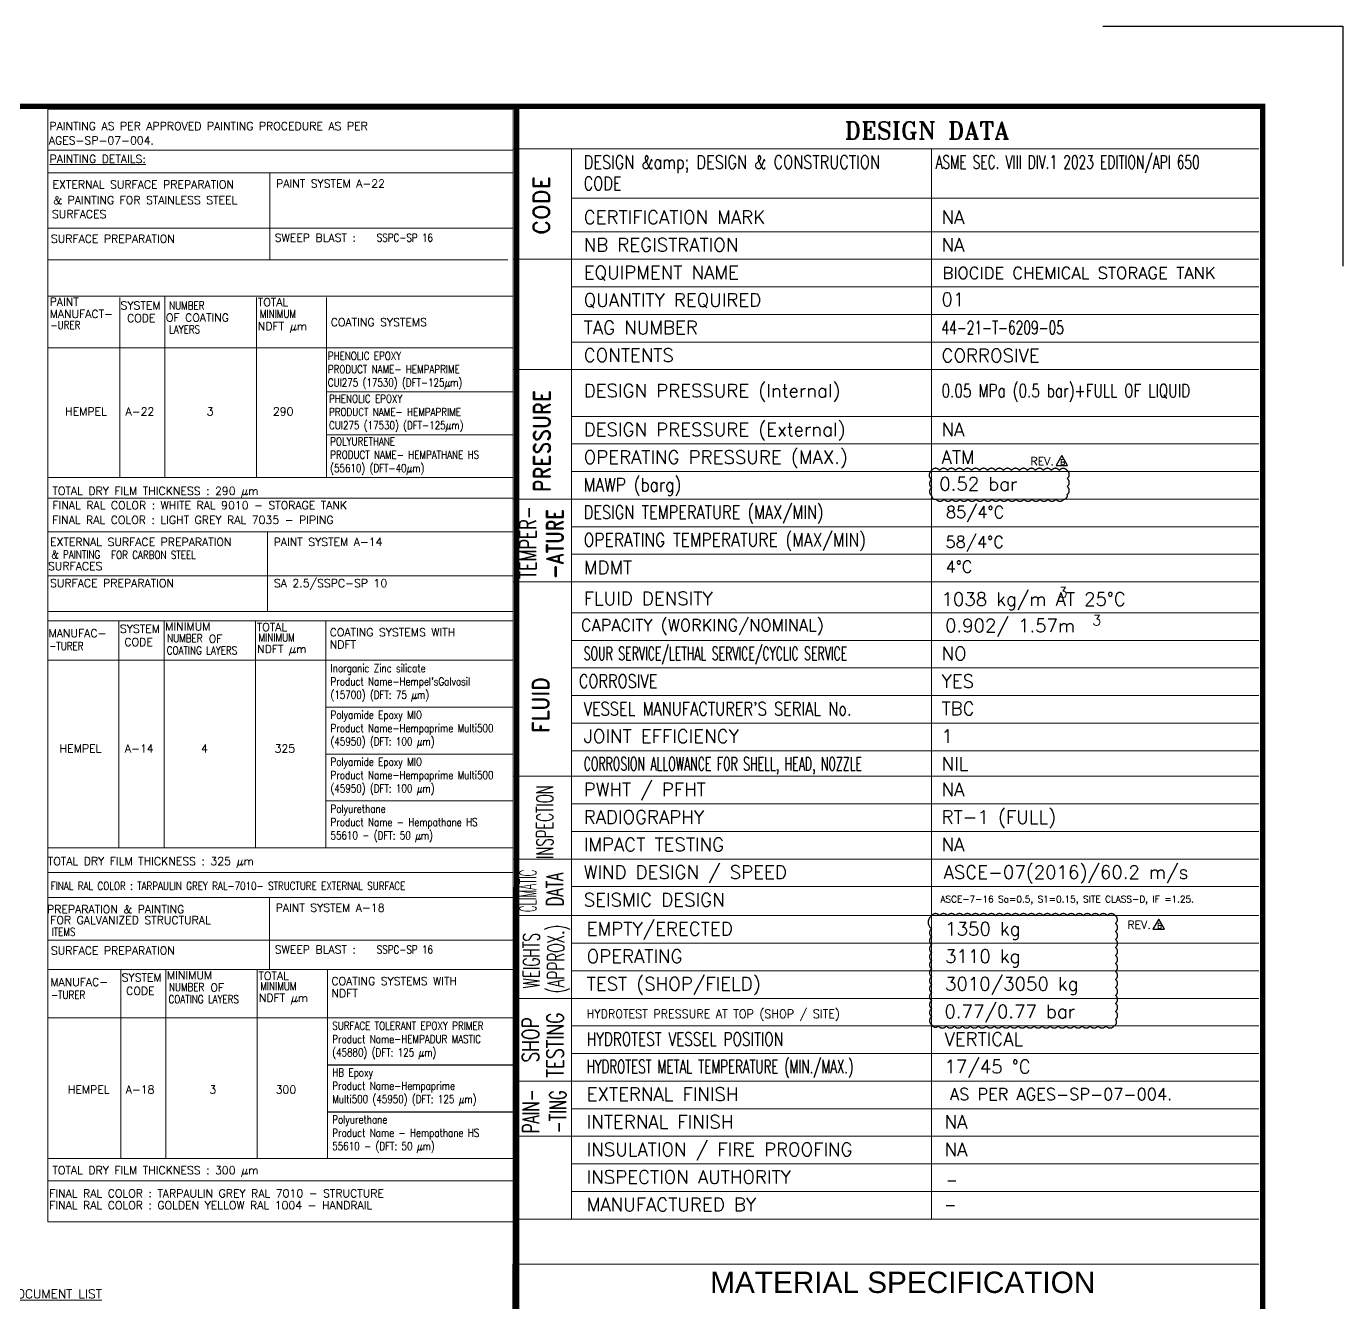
# Model space of a CAD drawing. Header units: inches. Extents: x -100737 to -99065, y -38026 to -37432.
# Drawn here: x -100142.4 to -99895.2, y -37671.4 to -37431.7 of the extents above; entities that cross this region are included whole.
import ezdxf
from ezdxf.enums import TextEntityAlignment as Align

# ---------------------------------------------------------------- set-up
doc = ezdxf.new("R2010")
doc.units = ezdxf.units.IN
doc.header["$LTSCALE"] = 200
doc.header["$MEASUREMENT"] = 0
doc.linetypes.add('DASHED', pattern=[0.75, 0.5, -0.25])
doc.linetypes.add('DASHED2', pattern=[0.375, 0.25, -0.125])
for name, color, linetype in [('BORDER', 9, 'Continuous'), ('BORDER1', 3, 'Continuous'), ('BORDER2', 7, 'Continuous'), ('DIMENSION', 8, 'Continuous'), ('OBJ', 7, 'Continuous'), ('text', 3, 'Continuous')]:
    doc.layers.add(name, color=color, linetype=linetype)
doc.layers.add('OBJECT', color=7, linetype='Continuous', lineweight=18)
doc.styles.add('ARIAL', font='arial.ttf')
doc.styles.add('DIM', font='romans.shx', dxfattribs={"width": 0.8})
doc.styles.add("ROMAN'S", font='romans.shx')
doc.styles.add('ROMANC', font='ROMANC', dxfattribs={"height": 5})
doc.styles.add('ROMAND', font='romand.shx', dxfattribs={"width": 0.8})
doc.styles.add('ROMANS', font='romans.shx', dxfattribs={"width": 0.85})
doc.styles.add('ROMANT', font='romant.shx')
doc.styles.add('RS', font='ROMANS.shx', dxfattribs={"width": 0.8})
doc.styles.get("Standard").update_dxf_attribs({"font": 'romans.shx'})

# ---------------------------------------------------------------- blocks, each defined once
blk = doc.blocks.new('*U110')
at = {"layer": 'BORDER1', "color": 154, "true_color": 0x1859a9, "const_width": 1}
blk.add_lwpolyline([(0, 564), (796, 564), (796, 0), (0, 0)], close=True, dxfattribs=at)
blk.add_lwpolyline([(656, 0), (656, 564)], dxfattribs=at)
at = {"layer": 'BORDER2'}
blk.add_lwpolyline([(766, 579), (811, 579), (811, 534)], dxfattribs=at)
at = {"layer": 'BORDER2', "flags": 8}
for tag, height, style, p in [('REV-B', 2.7, 'ROMANS', (662.76, 125.68)), ('REV-A', 2.7, 'ROMANS', (662.76, 118.68)), ('RE-B', 7, 'ROMANT', (745.34, 6.15))]:
    blk.add_attdef(tag, text='', height=height, dxfattribs=dict(at, style=style)).set_placement(p, align=Align.CENTER)
at = {"layer": 'BORDER2', "style": 'ROMANS', "width": 4.59626}
for tag, p, p2 in [('DATE-B', (668.47, 125.68), (681.47, 125.68)), ('DATE-A', (668.47, 118.68), (681.47, 118.68))]:
    blk.add_attdef(tag, text='', height=2.7, dxfattribs=at).set_placement(p, p2, align=Align.FIT)
at = {"layer": 'BORDER2'}
for tag, height, style, p in [('DRN-B', 2.7, 'ROMANS', (689.55, 125.68)), ('CHD-B', 2.7, 'ROMANS', (701.61, 125.68)), ('APD-B', 2.7, 'ROMANS', (713.32, 125.68)), ('DRN-A', 2.7, 'ROMANS', (689.55, 118.68)), ('CHD-A', 2.7, 'ROMANS', (701.61, 118.68)), ('APD-A', 2.7, 'ROMANS', (713.32, 118.68)), ('CONS_CONT_VEND', 3.5, 'ROMANC', (726, 61.94))]:
    blk.add_attdef(tag, text='', height=height, dxfattribs=dict(at, style=style)).set_placement(p, align=Align.CENTER)
at = {"layer": 'BORDER2', "style": 'ROMANS', "width": 0.8}
for tag, p, height in [('1:X', (670.77, 103.49), 3), ('LOC', (709.61, 103.49), 3), ('PROJ_NO', (774.84, 103.49), 3), ('CONS_DRG_NO', (681.74, 53.26), 2.5)]:
    blk.add_attdef(tag, p, '', height=height, dxfattribs=at)
at = {"layer": 'BORDER2', "lineweight": 30, "width": 0.8, "flags": 104}
for tag, p in [('COMMENTS-B', (720.22, 127.5)), ('COMMENTS-A', (720.22, 120.5))]:
    blk.add_attdef(tag, text='', height=2.2, dxfattribs=at).set_placement(p, align=Align.MIDDLE_LEFT)
at = {"layer": 'BORDER2', "style": 'ROMANS', "width": 0.8}
for tag, p in [('PROJECT_TITLE_1', (726, 45.91)), ('PROJECT_TITLE_2', (726, 40.58))]:
    blk.add_attdef(tag, text='', height=3.5, dxfattribs=at).set_placement(p, align=Align.MIDDLE)
at = {"layer": 'BORDER2', "style": 'ROMANT', "width": 0.8}
for tag, p in [('DRG_TITLE_1', (726, 29.73)), ('DRG_TITLE_2', (726, 23.03)), ('DRG_TITLE_3', (726, 16.33))]:
    blk.add_attdef(tag, text='', height=4, dxfattribs=at).set_placement(p, align=Align.CENTER)
at = {"layer": 'BORDER2', "style": 'ROMANT'}
for tag, p in [('AR', (668.95, 6.15)), ('PA', (683.03, 6.15)), ('DC', (697.09, 6.15)), ('TS', (775.94, 6.15))]:
    blk.add_attdef(tag, p, '', height=7, dxfattribs=at)
for tag, p in [('SRNO', (736.79, 6.15)), ('SH', (771.83, 6.2))]:
    blk.add_attdef(tag, text='', height=7, dxfattribs=at).set_placement(p, align=Align.RIGHT)
at = {"layer": 'BORDER2', "style": 'ROMANS', "flags": 2}
blk.add_attdef('TB_VERSION', text='', height=2, dxfattribs=at).set_placement((1, -1), align=Align.TOP_LEFT)
blk = doc.blocks.new('REVISION')
at = {"layer": 'DIMENSION', "color": 1, "linetype": 'DASHED2'}
blk.add_lwpolyline([(-2.5, 13.6), (-11.2, 28.6), (-19.9, 13.6)], close=True, dxfattribs=at)
at = {"layer": 'DIMENSION', "color": 1, "linetype": 'DASHED2', "attachment_point": 1, "style": "ROMAN'S"}
for s, insert, char_height, width in [('REV.', (-58.2, 26), 12, 56.203), ('B', (-13.6, 22.6), 8, 5.597)]:
    blk.add_mtext(s, dxfattribs=dict(at, insert=insert, char_height=char_height, width=width))

msp = doc.modelspace()

# ---------------------------------------------------------------- linework, layer by layer
at = {"layer": 'BORDER'}
msp.add_line((-100050.948, -37755.001), (-100050.948, -37664.168), dxfattribs=at)
at = {"layer": 'DIMENSION', "color": 7, "linetype": 'DASHED'}
for p, q in [((-100085.835, -37626.728, 0.011), (-100050.948, -37626.728, -0.107)), ((-100085.835, -37635.535, 0.028), (-100050.948, -37635.535, -0.091))]:
    msp.add_line(p, q, dxfattribs=at)
at = {"layer": 'DIMENSION', "color": 6, "linetype": 'DASHED', "ltscale": 10}
for points in [[(-99972.383, -37515.095, -0.5206), (-99970.883, -37515.095, -0.5206), (-99969.383, -37515.095, -0.5206), (-99967.883, -37515.095, -0.5206), (-99966.383, -37515.095, -0.5206), (-99964.883, -37515.095, -0.5206), (-99963.383, -37515.095, -0.5206), (-99961.883, -37515.095, -0.5206), (-99960.383, -37515.095, -0.5206), (-99958.883, -37515.095, -0.5206), (-99957.383, -37515.095, -0.5206), (-99955.883, -37515.095, -0.5206), (-99954.383, -37515.095, -0.5206), (-99952.883, -37515.095, -0.5206), (-99951.383, -37515.095, -0.5206), (-99949.883, -37515.095, -0.5206), (-99948.383, -37515.095, -0.5206), (-99946.909, -37515.121, -0.5206), (-99946.909, -37516.621, -0.5206), (-99946.909, -37518.121, -0.5206), (-99946.909, -37519.621, -0.5206), (-99947.538, -37520.492, -0.5206), (-99949.038, -37520.492, -0.5206), (-99950.538, -37520.492, -0.5206), (-99952.038, -37520.492, -0.5206), (-99953.538, -37520.492, -0.5206), (-99955.038, -37520.492, -0.5206), (-99956.538, -37520.492, -0.5206), (-99958.038, -37520.492, -0.5206), (-99959.538, -37520.492, -0.5206), (-99961.038, -37520.492, -0.5206), (-99962.538, -37520.492, -0.5206), (-99964.038, -37520.492, -0.5206), (-99965.538, -37520.492, -0.5206), (-99967.038, -37520.492, -0.5206), (-99968.538, -37520.492, -0.5206), (-99970.038, -37520.492, -0.5206), (-99971.538, -37520.492, -0.5206), (-99972.383, -37519.837, -0.5206), (-99972.383, -37518.337, -0.5206), (-99972.383, -37516.837, -0.5206)], [(-99972.383, -37598.732, -0.5206), (-99970.883, -37598.732, -0.5206), (-99969.383, -37598.732, -0.5206), (-99967.883, -37598.732, -0.5206), (-99966.383, -37598.732, -0.5206), (-99964.883, -37598.732, -0.5206), (-99963.383, -37598.732, -0.5206), (-99961.883, -37598.732, -0.5206), (-99960.383, -37598.732, -0.5206), (-99958.883, -37598.732, -0.5206), (-99957.383, -37598.732, -0.5206), (-99955.883, -37598.732, -0.5206), (-99954.383, -37598.732, -0.5206), (-99952.883, -37598.732, -0.5206), (-99951.383, -37598.732, -0.5206), (-99949.883, -37598.732, -0.5206), (-99948.383, -37598.732, -0.5206), (-99946.883, -37598.732, -0.5206), (-99945.383, -37598.732, -0.5206), (-99943.883, -37598.732, -0.5206), (-99942.383, -37598.732, -0.5206), (-99940.883, -37598.732, -0.5206), (-99939.383, -37598.732, -0.5206), (-99937.883, -37598.732, -0.5206), (-99937.848, -37600.196, -0.5206), (-99937.848, -37601.696, -0.5206), (-99937.848, -37603.196, -0.5206), (-99937.848, -37604.696, -0.5206), (-99937.848, -37606.196, -0.5206), (-99937.848, -37607.696, -0.5206), (-99937.848, -37609.196, -0.5206), (-99937.848, -37610.696, -0.5206), (-99937.848, -37612.196, -0.5206), (-99937.848, -37613.696, -0.5206), (-99937.848, -37615.196, -0.5206), (-99937.848, -37616.696, -0.5206), (-99937.848, -37618.196, -0.5206), (-99938.117, -37619.428, -0.5206), (-99939.617, -37619.428, -0.5206), (-99941.117, -37619.428, -0.5206), (-99942.617, -37619.428, -0.5206), (-99944.117, -37619.428, -0.5206), (-99945.617, -37619.428, -0.5206), (-99947.117, -37619.428, -0.5206), (-99948.617, -37619.428, -0.5206), (-99950.117, -37619.428, -0.5206), (-99951.617, -37619.428, -0.5206), (-99953.117, -37619.428, -0.5206), (-99954.617, -37619.428, -0.5206), (-99956.117, -37619.428, -0.5206), (-99957.617, -37619.428, -0.5206), (-99959.117, -37619.428, -0.5206), (-99960.617, -37619.428, -0.5206), (-99962.117, -37619.428, -0.5206), (-99963.617, -37619.428, -0.5206), (-99965.117, -37619.428, -0.5206), (-99966.617, -37619.428, -0.5206), (-99968.117, -37619.428, -0.5206), (-99969.617, -37619.428, -0.5206), (-99971.117, -37619.428, -0.5206), (-99972.383, -37619.194, -0.5206), (-99972.383, -37617.694, -0.5206), (-99972.383, -37616.194, -0.5206), (-99972.383, -37614.694, -0.5206), (-99972.383, -37613.194, -0.5206), (-99972.383, -37611.694, -0.5206), (-99972.383, -37610.194, -0.5206), (-99972.383, -37608.694, -0.5206), (-99972.383, -37607.194, -0.5206), (-99972.383, -37605.694, -0.5206), (-99972.383, -37604.194, -0.5206), (-99972.383, -37602.694, -0.5206), (-99972.383, -37601.194, -0.5206)]]:
    msp.add_lwpolyline(points, format="xyb", close=True, dxfattribs=at)
at = {"layer": 'OBJECT', "color": 252, "lineweight": 15}
msp.add_line((-100138.39, -37632.679, -0.05), (-100138.395, -37447.236, 0), dxfattribs=at)
at = {"layer": 'OBJECT', "color": 1, "lineweight": 15}
for p, q in [((-100138.395, -37656.229, 0), (-100138.395, -37447.246, 0)), ((-100050.948, -37447.246), (-100138.395, -37447.246, 0)), ((-100138.395, -37454.952, 0), (-100050.948, -37454.952, -0.004)), ((-100138.395, -37459.231, -0.013), (-100050.948, -37459.231, -0.013)), ((-100138.395, -37469.627, -0.013), (-100050.948, -37469.627, -0.013)), ((-100138.395, -37475.562, 0), (-100051.998, -37475.562, 0)), ((-100138.395, -37482.341, -0.013), (-100050.948, -37482.341, -0.013)), ((-100124.87, -37482.653, -0.013), (-100124.87, -37516.424, -0.013)), ((-100116.404, -37482.341, -0.013), (-100116.404, -37516.424, -0.013)), ((-100099.217, -37482.653, -0.013), (-100099.217, -37516.424, -0.013)), ((-100086.012, -37482.653, -0.013), (-100086.012, -37516.424, -0.012)), ((-100138.395, -37492.09, -0.013), (-100050.948, -37492.09, -0.013)), ((-100086.012, -37500.351, -0.013), (-100050.948, -37500.351, -0.043)), ((-100086.012, -37508.388, -0.012), (-100050.948, -37508.388, -0.042)), ((-100138.395, -37516.424, -0.042), (-100050.948, -37516.424, -0.042)), ((-100138.395, -37520.328, 0.063), (-100050.948, -37520.335, -3.716)), ((-100138.395, -37526.65, 0.043), (-100050.948, -37526.65, 0.043)), ((-100097.121, -37541.586, 0.043), (-100097.121, -37526.65, 0.043)), ((-100138.395, -37534.913, 0.043), (-100050.948, -37534.913, 0.043)), ((-100138.395, -37541.586, 0.043), (-100050.948, -37541.586, 0.043)), ((-100138.395, -37543.348, 0), (-100051.002, -37543.348, 0)), ((-100138.395, -37543.348, 0), (-100138.395, -37550.759, 0)), ((-100125.02, -37543.348, 0), (-100125.02, -37585.986, 0.162)), ((-100116.554, -37543.348, 0), (-100116.554, -37585.986, 0.141)), ((-100099.367, -37543.348, 0), (-100099.367, -37585.986, 0.1)), ((-100086.161, -37543.348, 0), (-100086.161, -37585.986, 0.078)), ((-100138.395, -37550.759, 0), (-100051.002, -37550.759, 0)), ((-100138.395, -37550.759, 0), (-100138.395, -37585.986, 0.209)), ((-100086.161, -37559.566, 0.03), (-100050.948, -37559.566, -0.09)), ((-100086.161, -37568.373, 0.046), (-100050.948, -37568.373, -0.074)), ((-100086.161, -37577.18, 0.062), (-100050.948, -37577.18, -0.058)), ((-100138.395, -37585.986, 0.118), (-100050.948, -37585.986, -0.042)), ((-100138.395, -37590.632, -3.66), (-100050.948, -37590.632, -3.66)), ((-100138.395, -37595.338, 0), (-100050.948, -37595.338, -0.109)), ((-100138.395, -37603.319, -0.013), (-100050.948, -37603.319, -0.013)), ((-100138.395, -37608.856, -0.013), (-100050.948, -37608.856, -0.013)), ((-100124.694, -37608.856, -0.013), (-100124.694, -37644.342, 0.052)), ((-100116.227, -37608.856, -0.013), (-100116.227, -37644.342, 0.044)), ((-100099.041, -37608.856, -0.013), (-100099.041, -37644.342, 0.027)), ((-100085.835, -37608.856, -0.013), (-100085.835, -37644.342, 0.019)), ((-100138.395, -37617.921, -0.025), (-100050.948, -37617.921, -0.025)), ((-100138.395, -37644.342, -0.075), (-100050.948, -37644.342, -0.075)), ((-100138.395, -37648.545, -0.063), (-100050.946, -37648.545, -0.063)), ((-100138.395, -37656.229, 0), (-100050.948, -37656.229, -0.095))]:
    msp.add_line(p, q, dxfattribs=at)
at = {"layer": 'text', "color": 1, "lineweight": 15}
for p, q in [((-100050.948, -37668.455, -0.178), (-100050.948, -37447.246, 0)), ((-100050.948, -37668.455, -0.178), (-100050.948, -37447.246)), ((-100050.948, -37656.229, -0.095), (-100050.948, -37447.246)), ((-100050.948, -37454.721, 0), (-99910.947, -37454.721, 0)), ((-100040.025, -37655.697, -0.127), (-100040.025, -37454.721, 0)), ((-99972.383, -37655.697, -0.127), (-99972.383, -37454.721, 0)), ((-100096.653, -37459.231, -0.013), (-100096.653, -37475.562, -0.013)), ((-100050.945, -37593.36, 15.489), (-100050.945, -37678.773, 15.489)), ((-100096.732, -37608.856, -0.013), (-100096.732, -37595.338, -2.633)), ((-100050.948, -37655.697, -0.127), (-99910.948, -37655.697, -0.127)), ((-99910.947, -37664.168), (-100050.948, -37664.168)), ((-100050.948, -37752.834, -0.355), (-100050.948, -37668.184, -0.355))]:
    msp.add_line(p, q, dxfattribs=at)
at = {"layer": 'text', "color": 252, "lineweight": 15}
for p, q in [((-100040.025, -37463.969, 0), (-99910.947, -37463.969, 0)), ((-100040.025, -37470.265, 0), (-99910.947, -37470.265, 0)), ((-100050.948, -37475.446, 0), (-99910.947, -37475.446, 0)), ((-100040.025, -37480.628, 0), (-99910.947, -37480.628, 0)), ((-100040.025, -37485.809, 0), (-99910.947, -37485.809, 0)), ((-100040.025, -37490.99, 0), (-99910.947, -37490.99, 0)), ((-100050.948, -37496.172, 0), (-99910.947, -37496.172, 0)), ((-100040.025, -37504.948, 0), (-99910.947, -37504.948, 0)), ((-100040.025, -37510.13, 0), (-99910.947, -37510.13, 0)), ((-100040.025, -37515.311, 0), (-99910.947, -37515.311, 0)), ((-100050.948, -37520.492, 0), (-99910.947, -37520.492, 0)), ((-100040.025, -37520.492, 0), (-99910.947, -37520.492, 0)), ((-100040.025, -37520.492, 0), (-99910.947, -37520.492, 0)), ((-100040.025, -37525.674, 0), (-99910.947, -37525.674, 0)), ((-100040.025, -37530.855, 0), (-99910.947, -37530.855, 0)), ((-100050.948, -37536.037, 0), (-99910.947, -37536.037, 0)), ((-100040.025, -37541.843, 0), (-99910.947, -37541.843, 0)), ((-100040.025, -37547.022, 0), (-99910.947, -37547.022, 0)), ((-100040.025, -37552.204, 0), (-99910.947, -37552.204, 0)), ((-100040.025, -37557.385, 0), (-99910.947, -37557.385, 0)), ((-100040.025, -37562.567, 0), (-99910.947, -37562.567, 0)), ((-100040.025, -37562.567, 0), (-99910.947, -37562.567, 0)), ((-100040.025, -37567.748, 0), (-99910.947, -37567.748, 0)), ((-100050.948, -37572.545, 0), (-99910.947, -37572.545, 0)), ((-100040.025, -37572.545, 0), (-99910.947, -37572.545, 0)), ((-100040.025, -37577.726, 0), (-99910.947, -37577.726, 0)), ((-100040.025, -37582.907, 0), (-99910.947, -37582.907, 0)), ((-100040.025, -37582.907, 0), (-99910.947, -37582.907, 0)), ((-100050.948, -37588.089, 0), (-99910.947, -37588.089, 0)), ((-100040.025, -37593.27, 0), (-99910.947, -37593.27, 0)), ((-100050.948, -37598.702, -0.127), (-99910.948, -37598.702, -0.127)), ((-100040.025, -37603.883, -0.127), (-99910.948, -37603.883, -0.127)), ((-100040.025, -37609.065, -0.127), (-99910.948, -37609.065, -0.127)), ((-100050.391, -37614.246, -0.127), (-99910.948, -37614.246, -0.127)), ((-100040.025, -37619.428, -0.127), (-99910.948, -37619.428, -0.127)), ((-100040.025, -37624.609, -0.127), (-99910.948, -37624.609, -0.127)), ((-100040.025, -37624.609, -0.127), (-99910.948, -37624.609, -0.127)), ((-100050.948, -37629.79, -0.127), (-99910.948, -37629.79, -0.127)), ((-100040.025, -37634.972, -0.127), (-99910.948, -37634.972, -0.127)), ((-100050.948, -37640.153, -0.127), (-99910.948, -37640.153, -0.127)), ((-100040.025, -37645.335, -0.127), (-99910.948, -37645.335, -0.127)), ((-100040.025, -37650.516, -0.127), (-99910.948, -37650.516, -0.127))]:
    msp.add_line(p, q, dxfattribs=at)

# ---------------------------------------------------------------- block references
at = {"layer": 'BORDER1', "lineweight": 9, "xscale": 1.000952843108604, "yscale": 1.000952843108604, "zscale": 1.000952843108604}
msp.add_blockref('*U110', (-100706.947, -38011.246), dxfattribs=at)
at = {"layer": 'DIMENSION', "color": 6, "linetype": 'DASHED2', "xscale": 0.1252646215129461, "yscale": 0.1252646215129461, "zscale": 0.1252646215129461}
for p in [(-99946.519, -37515.871), (-99928.315, -37602.945, -2.683)]:
    msp.add_blockref('REVISION', p, dxfattribs=at)

# ---------------------------------------------------------------- texts
at = {"layer": 'OBJ', "color": 6, "linetype": 'Continuous', "style": 'ROMANT'}
msp.add_text('DESIGN DATA', height=3.27939, dxfattribs=at).set_placement((-99973.244, -37451.255, 0), align=Align.MIDDLE)
at = {"layer": 'OBJECT', "color": 3, "lineweight": 15, "style": 'RS'}
for s, height, p in [('  PAINTING AS PER APPROVED PAINTING PROCEDURE AS PER ', 1.5, (-100140.132, -37451.174, -0.013)), ('  AGES-SP-07-004.', 1.5, (-100140.243, -37453.877, -0.013)), ('%%UPAINTING DETAILS:', 1.5, (-100138.044, -37457.356, -0.013)), ('EXTERNAL SURFACE PREPARATION ', 1.5, (-100137.496, -37462.148, -0.013)), ('PAINT SYSTEM A-22', 1.5, (-100095.506, -37461.981, -0.013)), ('& PAINTING FOR STAINLESS STEEL', 1.5, (-100137.367, -37465.079, -0.013)), (' SURFACES', 1.5, (-100138.633, -37467.722, -0.013)), ('SURFACE PREPARATION', 1.5, (-100137.809, -37472.335, -0.013)), ('SWEEP BLAST :', 1.5, (-100095.761, -37472.139, -0.013)), ('PAINT', 1.5, (-100138.038, -37484.177, -0.013)), ('SYSTEM', 1.5, (-100124.727, -37484.861, -0.013)), ('TOTAL ', 1.5, (-100098.937, -37484.251, -0.013)), ('MANUFACT-', 1.5, (-100138.038, -37486.463, -0.013)), ('CODE', 1.5, (-100123.506, -37487.256, -0.013)), ('OF COATING ', 1.5, (-100116.194, -37487.153, -0.013)), ('COATING SYSTEMS ', 1.5, (-100085.241, -37488.013, -0.013)), ('NDFT µm', 1.5, (-100098.937, -37488.773, -0.013)), ('HEMPEL', 1.5, (-100135.123, -37504.782, -0.013)), ('A-22', 1.5, (-100123.777, -37504.782, -0.013)), ('3', 1.5, (-100108.553, -37504.782, -0.013)), ('290', 1.5, (-100096.099, -37504.782, -0.013)), ('TOTAL DRY FILM THICKNESS : 290 µm ', 1.5, (-100137.519, -37519.697, -3.716)), ('FINAL RAL COLOR : WHITE RAL 9010 - STORAGE TANK', 1.5, (-100137.519, -37522.391, -3.716)), ('FINAL RAL COLOR : LIGHT GREY RAL 7035 - PIPING', 1.5, (-100137.552, -37525.149, -3.716)), ('EXTERNAL SURFACE PREPARATION ', 1.5, (-100137.958, -37529.289, 0.043)), ('PAINT SYSTEM A-14', 1.5, (-100095.968, -37529.289, 0.043)), (' SURFACES', 1.5, (-100139.379, -37533.83, 0.043)), ('SURFACE PREPARATION', 1.5, (-100137.963, -37537.006, 0)), ('SA 2.5/SSPC-SP 10', 1.5, (-100095.916, -37537.021, 0)), ('MINIMUM ', 1.5, (-100116.332, -37545.143, 0)), ('TOTAL ', 1.5, (-100099.148, -37545.276, 0)), ('MANUFAC-', 1.5, (-100138.242, -37546.425, 0)), ('SYSTEM', 1.5, (-100124.844, -37545.579, 0)), ('OF ', 1.5, (-100108.169, -37547.464, 0)), ('COATING SYSTEMS WITH', 1.5, (-100085.446, -37546.25, 0)), ('CODE', 1.5, (-100123.999, -37548.087, 0)), ('NDFT µm', 1.5, (-100099.072, -37549.387, 0)), ('NDFT', 1.5, (-100085.445, -37548.539, 0)), ('HEMPEL', 1.5, (-100136.167, -37568.085, 0.043)), ('A-14', 1.5, (-100123.901, -37568.085, 0.043)), ('4', 1.5, (-100109.596, -37568.085, 0.043)), ('325', 1.5, (-100095.788, -37568.085, 0.043)), ('TOTAL DRY FILM THICKNESS : 325 µm ', 1.5, (-100138.381, -37589.237, -3.66)), ('ASCE-7-16 Sa=0.5, S1=0.15, SITE CLASS-D, IF =1.25.', 1.22761, (-99970.726, -37596.225, 0)), (' PREPARATION & PAINTING', 1.5, (-100139.559, -37598.273, -0.013)), ('PAINT SYSTEM A-18', 1.5, (-100095.579, -37597.977, -0.052)), ('FOR GALVANIZED STRUCTURAL ', 1.5, (-100137.922, -37600.311, -0.013)), ('SURFACE PREPARATION', 1.5, (-100137.809, -37606.026, -0.025)), ('SWEEP BLAST :', 1.5, (-100095.761, -37605.831, -0.025)), ('MANUFAC-', 1.5, (-100137.916, -37611.933, -0.013)), ('SYSTEM', 1.5, (-100124.518, -37611.087, -0.013)), ('MINIMUM ', 1.5, (-100116.005, -37610.651, -0.013)), ('TOTAL ', 1.5, (-100098.822, -37610.784, -0.013)), ('COATING SYSTEMS WITH', 1.5, (-100085.119, -37611.758, -0.013)), ('CODE', 1.5, (-100123.672, -37613.595, -0.013)), ('OF ', 1.5, (-100107.843, -37612.972, -0.013)), ('NDFT', 1.5, (-100085.119, -37614.047, -0.013)), ('NDFT µm', 1.5, (-100098.746, -37614.895, -0.013)), ('HEMPEL', 1.5, (-100134.615, -37632.138, -0.025)), ('A-18', 1.5, (-100123.76, -37632.138, -0.025)), ('3', 1.5, (-100108.045, -37632.138, -0.025)), ('300', 1.5, (-100095.59, -37632.138, -0.025)), ('TOTAL DRY FILM THICKNESS : 300 µm ', 1.5, (-100137.517, -37647.275, -3.749)), ('FINAL RAL COLOR : TARPAULIN GREY RAL 7010 - STRUCTURE', 1.5, (-100138.122, -37651.627, -3.749)), ('FINAL RAL COLOR : GOLDEN YELLOW RAL 1004 - HANDRAIL', 1.5, (-100138.122, -37653.854, -3.749))]:
    msp.add_text(s, height=height, dxfattribs=at).set_placement(p)
at = {"layer": 'OBJECT', "color": 3, "lineweight": 15, "style": 'RS', "width": 0.95}
msp.add_text('HYDROTEST PRESSURE AT TOP (SHOP / SITE)', height=1.61061, dxfattribs=at).set_placement((-100037.17, -37617.963, -0.127))
at = {"layer": 'OBJECT', "color": 3, "linetype": 'DASHED', "char_height": 1.5, "attachment_point": 1, "style": 'RS'}
for s, insert, width in [('SSPC-SP 16', (-100076.589, -37470.639, -0.013), 17.22857), ('PHENOLIC EPOXY \\PPRODUCT NAME- HEMPAPRIME CUI275 (17530) (DFT-125µm)', (-100085.789, -37492.84, -0.013), 29.43214), ('PHENOLIC EPOXY \\PPRODUCT NAME- HEMPAPRIME CUI275 (17530) (DFT-125µm)', (-100085.566, -37500.877, -0.013), 29.43214), ('POLYURETHANE  \\PPRODUCT NAME- HEMPATHANE HS (55610) (DFT-40µm)', (-100085.344, -37508.913, -0.013), 32.03036), ("Inorganic Zinc silicate \\PProduct Name-Hempel'sGalvosil\\P(15700) (DFT: 75 µm)", (-100085.279, -37551.487, 0), 45.9734), ('Polyamide Epoxy MIO \\PProduct Name-Hempaprime Multi500 \\P(45950) (DFT: 100 µm)', (-100085.279, -37560.26, 0), 35.28827), ('Polyamide Epoxy MIO \\PProduct Name-Hempaprime Multi500 \\P(45950) (DFT: 100 µm)', (-100085.279, -37569.067, 0.016), 35.28827), ('Polyurethane \\PProduct Name - Hempathane HS 55610 - (DFT: 50 µm)', (-100085.279, -37577.897, 0.016), 31.29857), ('FINAL RAL COLOR : TARPAULIN GREY RAL-7010- STRUCTURE EXTERNAL SURFACE ', (-100137.845, -37592.387, -3.66), 84.34821), ('SSPC-SP 16', (-100076.589, -37604.331, -0.025), 17.22857), ('SURFACE TOLERANT EPOXY PRIMER \\PProduct Name-HEMPADUR MASTIC\\P(45880) (DFT: 125 µm)', (-100084.953, -37618.649, -0.018), 45.9734), ('HB Epoxy \\PProduct Name-Hempaprime \\PMulti500 (45950) (DFT: 125 µm)', (-100084.953, -37627.422, -0.018), 35.28827), ('Polyurethane \\PProduct Name - Hempathane HS 55610 - (DFT: 50 µm)', (-100084.953, -37636.252, -0.018), 31.29857)]:
    msp.add_mtext(s, dxfattribs=dict(at, insert=insert, width=width))
at = {"layer": 'OBJECT', "color": 3, "lineweight": 15, "char_height": 1.5, "attachment_point": 1, "style": 'RS'}
for s, insert, width in [('NUMBER', (-100115.6, -37483.38, 0), 32.8621), ('-URER', (-100137.878, -37487.059, -0.013), 21.45337), ('MINIMUM', (-100098.555, -37484.918, 0), 33.35813), ('LAYERS', (-100115.6, -37487.856, 0), 28.89385), ('& PAINTING', (-100137.69, -37530.121, 0), 46.50298), ('FOR CARBON STEEL', (-100126.486, -37530.208, 0.043), 80.48115), ('NUMBER', (-100115.963, -37545.879, 0), 32.8621), ('MINIMUM', (-100098.801, -37545.728, 0), 33.35813), ('-TURER', (-100138.114, -37547.341, 0), 26.16567), ('COATING LAYERS', (-100116.036, -37548.149, 0), 66.09623), ('ITEMS', (-100137.674, -37601.014, 0), 22.44544), ('-TURER', (-100137.787, -37612.849, -0.013), 26.16567), ('NUMBER', (-100115.636, -37611.387, -0.013), 32.8621), ('MINIMUM', (-100098.475, -37611.236, -0.013), 33.35813), ('COATING LAYERS', (-100115.709, -37613.657, -0.013), 66.09623)]:
    msp.add_mtext(s, dxfattribs=dict(at, insert=insert, width=width))
at = {"layer": 'text', "style": 'DIM'}
for s, width, p in [('DESIGN &amp; DESIGN & CONSTRUCTION', 0.8, (-100037.726, -37458.437, 0)), ('ASME SEC. VIII DIV.1 2023 EDITION/API 650', 0.67, (-99971.632, -37458.437, 0)), ('CODE', 0.8, (-100037.741, -37462.439, 0)), ('44-21-T-6209-05', 0.67, (-99970.522, -37489.525, 0)), ('0.05 MPa (0.5 bar)+FULL OF LIQUID', 0.75, (-99970.522, -37501.368, 0)), ('MAWP (barg)', 0.85, (-100037.726, -37519.028, 0)), ('DESIGN TEMPERATURE (MAX/MIN)', 0.8, (-100037.726, -37524.209, 0)), ('OPERATING TEMPERATURE (MAX/MIN)', 0.85, (-100037.726, -37529.39, 0)), ('SOUR SERVICE/LETHAL SERVICE/CYCLIC SERVICE', 0.6, (-100037.726, -37550.739, 0)), (' CORROSIVE', 0.8, (-100040.017, -37555.92, 0)), ("VESSEL MANUFACTURER'S SERIAL No.", 0.8, (-100037.726, -37561.102, 0)), ('CORROSION ALLOWANCE FOR SHELL, HEAD, NOZZLE ', 0.6, (-100037.726, -37571.464, 0)), ('HYDROTEST VESSEL POSITION', 0.75, (-100037.17, -37623.144, -0.127)), ('HYDROTEST METAL TEMPERATURE (MIN./MAX.)', 0.65, (-100037.17, -37628.326, -0.127)), ('-', 0.79, (-99969.678, -37649.622, -0.127)), ('-', 0.79, (-99969.966, -37654.233, -0.127))]:
    msp.add_text(s, height=2.5, dxfattribs=dict(at, width=width)).set_placement(p)
at = {"layer": 'text', "style": 'ROMAND'}
msp.add_text('CODE', height=3.1088, rotation=90, dxfattribs=at).set_placement((-100044.131, -37470.849, 0))
at = {"layer": 'text', "style": 'DIM'}
for s, height, p in [('CERTIFICATION MARK', 2.5, (-100037.726, -37468.8, 0)), ('NA', 2.5, (-99970.522, -37468.8, 0)), ('NB REGISTRATION', 2.5, (-100037.726, -37473.981, 0)), ('NA', 2.5, (-99970.522, -37473.981, 0)), ('EQUIPMENT NAME ', 2.5, (-100037.726, -37479.163, 0)), ('BIOCIDE CHEMICAL STORAGE TANK', 2.25, (-99970.326, -37479.145, 0)), ('QUANTITY REQUIRED', 2.5, (-100037.726, -37484.344, 0)), ('01', 2.5, (-99970.522, -37484.219, 0)), ('TAG NUMBER', 2.5, (-100037.726, -37489.525, 0)), ('CONTENTS', 2.5, (-100037.726, -37494.707, 0)), ('CORROSIVE', 2.5, (-99970.522, -37494.765, 0)), ('DESIGN PRESSURE (Internal)', 2.5, (-100037.726, -37501.368, 0)), ('DESIGN PRESSURE (External)', 2.5, (-100037.726, -37508.665, 0)), ('NA', 2.5, (-99970.522, -37508.665, 0)), ('OPERATING PRESSURE (MAX.)', 2.5, (-100037.726, -37513.846, 0)), ('ATM', 2.5, (-99970.522, -37513.831, 0)), ('0.52 bar', 2.5, (-99970.944, -37518.889, 0)), ('85/4%%DC', 2.2222, (-99969.687, -37524.05, 0)), ('58/4%%DC', 2.2222, (-99969.762, -37529.647, 0)), ('MDMT', 2.5, (-100037.726, -37534.572, 0)), ('4%%DC', 2.2222, (-99969.762, -37534.294, 0)), ('FLUID DENSITY', 2.5, (-100037.726, -37540.376, 0)), ('1038 kg/m AT 25%%DC', 2.5, (-99970.522, -37540.511, 0)), ('3', 1.957, (-99948.553, -37538.99, 0)), ('CAPACITY (WORKING/NOMINAL)', 2.22222, (-100038.244, -37545.279, 0)), ('0.902/ 1.57m ', 2.5, (-99969.855, -37545.498, 0)), ('3', 1.957, (-99942.21, -37544.217, 0)), ('NO', 2.5, (-99970.522, -37550.739, 0)), ('YES', 2.5, (-99970.522, -37555.92, 0)), ('TBC', 2.5, (-99970.522, -37561.067, 0)), ('JOINT EFFICIENCY ', 2.5, (-100037.726, -37566.283, 0)), ('1', 2.5, (-99970.522, -37566.283, 0)), ('NIL', 2.5, (-99970.522, -37571.464, 0)), ('PWHT / PFHT ', 2.5, (-100037.726, -37576.261, 0)), ('NA', 2.5, (-99970.522, -37576.261, 0)), ('RT-1 (FULL)', 2.5, (-99970.522, -37581.443, 0)), ('RADIOGRAPHY ', 2.5, (-100037.726, -37581.443, 0)), ('IMPACT TESTING', 2.5, (-100037.726, -37586.624, 0)), ('NA', 2.5, (-99970.522, -37586.624, 0)), ('WIND DESIGN / SPEED ', 2.5, (-100037.726, -37591.805, 0)), ('ASCE-07(2016)/60.2 m/s', 2.5, (-99970.128, -37591.805, 0)), ('SEISMIC DESIGN ', 2.5, (-100037.726, -37596.987, 0)), ('EMPTY/ERECTED', 2.5, (-100037.17, -37602.419, -0.127)), ('1350 kg', 2.5, (-99969.825, -37602.419, -0.127)), ('OPERATING', 2.5, (-100037.17, -37607.6, -0.127)), ('3110 kg', 2.5, (-99969.842, -37607.6, -0.127)), ('TEST (SHOP/FIELD)', 2.5, (-100037.17, -37612.781, -0.127)), ('3010/3050 kg ', 2.5, (-99969.867, -37612.781, -0.127)), ('0.77/0.77 bar', 2.5, (-99969.966, -37617.963, -0.127)), ('VERTICAL', 2.5, (-99969.966, -37623.144, -0.127)), ('17/45 %%DC', 2.5, (-99969.966, -37628.326, -0.127)), ('EXTERNAL FINISH', 2.5, (-100037.17, -37633.507, -0.127)), ('AS PER AGES-SP-07-004.', 2.22222, (-99968.923, -37633.365, -0.127)), ('INTERNAL FINISH', 2.5, (-100037.17, -37638.688, -0.127)), ('NA', 2.5, (-99969.966, -37638.688, -0.127)), ('INSULATION / FIRE PROOFING', 2.5, (-100037.17, -37643.87, -0.127)), ('NA', 2.5, (-99969.966, -37643.87, -0.127)), ('INSPECTION AUTHORITY', 2.5, (-100037.17, -37649.051, -0.127)), ('MANUFACTURED BY', 2.5, (-100037.17, -37654.233, -0.127))]:
    msp.add_text(s, height=height, dxfattribs=at).set_placement(p)
at = {"layer": 'text', "style": 'ROMAND'}
for s, width, p in [('PRESSURE', 0.9, (-100044.036, -37519.188, 0)), ('TEMPER-', 0.7, (-100046.656, -37535.46, 0)), ('-ATURE', 0.8, (-100041.593, -37535.46, 0)), ('FLUID', 0.9, (-100044.248, -37564.4, 0)), ('INSPECTION', 0.58, (-100043.486, -37588.027, 0)), ('CLIMATIC', 0.45, (-100046.656, -37598.05, 0)), ('DATA', 0.65, (-100041.593, -37596.947, 0)), ('(APPROX.)', 0.6, (-100041.393, -37613.264, 0.004)), ('WEIGHTS', 0.6, (-100046.011, -37612.348, -0.127)), ('SHOP', 0.75, (-100046.154, -37626.29, -0.127)), ('TESTING', 0.75, (-100041.545, -37629.127, -0.127)), ('PAIN-', 0.65, (-100046.1, -37639.576, -0.127)), ('-TING', 0.65, (-100041.036, -37639.576, -0.127))]:
    msp.add_text(s, height=3.1088, rotation=90, dxfattribs=dict(at, width=width)).set_placement(p)
at = {"layer": 'text', "style": 'ARIAL'}
msp.add_text('MATERIAL SPECIFICATION ', height=4, dxfattribs=at).set_placement((-99977.03, -37667.579), align=Align.MIDDLE_CENTER)
at = {"layer": 'text', "color": 3, "lineweight": 15, "style": 'ROMAND'}
msp.add_text('%%UPROJECT REFERENCE SPECIFICATION/DOCUMENT LIST', height=1.67296, rotation=0.00011, dxfattribs=at).set_placement((-100158.188, -37670.58, -2.565), align=Align.CENTER)

doc.saveas('drawing.dxf')
